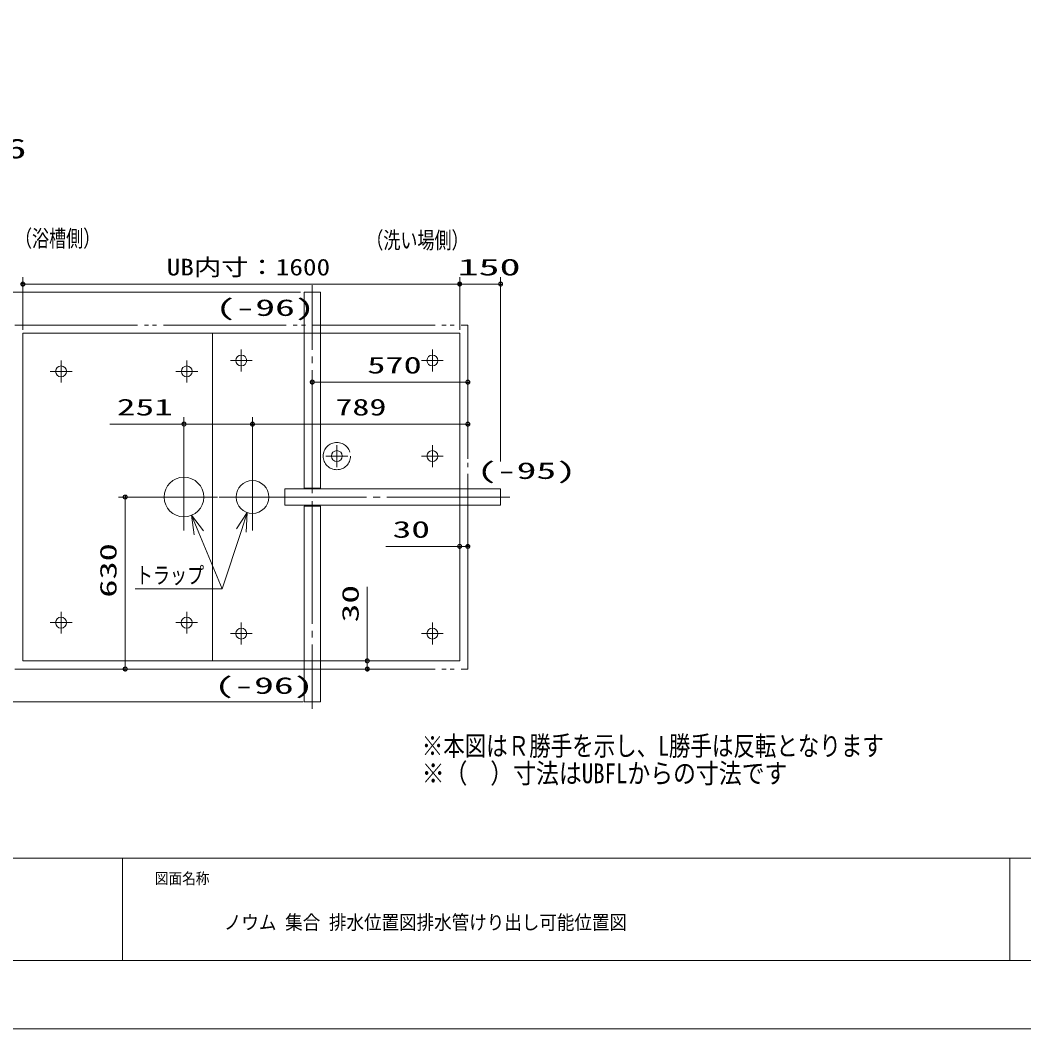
# Model space of a CAD drawing. Units: millimetres on the paper, scale 1:25. Extents: x -305 to 305, y -152 to 152.
# Drawn here: x -216 to -69, y -148.5 to -0.7 of the extents above; entities that cross this region are included whole.
import ezdxf
from ezdxf.enums import TextEntityAlignment as Align

# ---------------------------------------------------------------- set-up
doc = ezdxf.new("R2010")
doc.units = ezdxf.units.MM
for name, pattern in [('LONG_CHAIN', [21, 18, -1, 1, -1]), ('LONG_DASHED2', [13, 12, -1]), ('LONG_DOUBLE_CHAIN', [21.8, 18, -1, 0.6, -0.6, 0.6, -1])]:
    doc.linetypes.add(name, pattern=pattern)
for name, color, linetype, lineweight in [('0-1_TV', 7, 'Continuous', 9), ('0-2_0', 7, 'Continuous', 9), ('0-3_1図面枠', 7, 'Continuous', 9), ('0-4_図面枠', 3, 'Continuous', 9), ('0-5_DEFPOINTS', 7, 'Continuous', 9)]:
    doc.layers.add(name, color=color, linetype=linetype, lineweight=lineweight)
doc.styles.add('ＭＳ ゴシック', font='')
doc.styles.get('ＭＳ ゴシック').set_extended_font_data('MS Gothic')

# ---------------------------------------------------------------- blocks, each defined once
blk = doc.blocks.new('_DOTSMALL')
at = {"layer": '0-2_0'}
for p, q in [((0.0746, 0.1), (-0.0746, 0.1)), ((0.1223, -0.0248), (-0.1223, -0.0248))]:
    blk.add_line(p, q, dxfattribs=at)
for points in [[(0.125, 0), (0.124, 0.0157), (0.1211, 0.0311), (0.1162, 0.046), (0.1095, 0.0602), (0.1011, 0.0735), (0.0911, 0.0856), (0.0797, 0.0963), (0.067, 0.1055), (0.0532, 0.1131), (0.0386, 0.1189), (0.0234, 0.1228), (0.0078, 0.1248), (-0.0078, 0.1248), (-0.0234, 0.1228), (-0.0386, 0.1189), (-0.0532, 0.1131), (-0.067, 0.1055), (-0.0797, 0.0963), (-0.0911, 0.0856), (-0.1011, 0.0735), (-0.1095, 0.0602), (-0.1162, 0.046), (-0.1211, 0.0311), (-0.124, 0.0157), (-0.125, 0), (0, 0)], [(-0.125, 0), (-0.124, -0.0157), (-0.1211, -0.0311), (-0.1162, -0.046), (-0.1095, -0.0602), (-0.1011, -0.0735), (-0.0911, -0.0856), (-0.0797, -0.0963), (-0.067, -0.1055), (-0.0532, -0.1131), (-0.0386, -0.1189), (-0.0234, -0.1228), (-0.0078, -0.1248), (0.0078, -0.1248), (0.0234, -0.1228), (0.0386, -0.1189), (0.0532, -0.1131), (0.067, -0.1055), (0.0797, -0.0963), (0.0911, -0.0856), (0.1011, -0.0735), (0.1095, -0.0602), (0.1162, -0.046), (0.1211, -0.0311), (0.124, -0.0157), (0.125, 0), (0, 0)]]:
    blk.add_lwpolyline(points, close=True, dxfattribs=at)
blk = doc.blocks.new('_OPEN30')
at = {"layer": '0-2_0'}
blk.add_line((0, 0), (-1, 0), dxfattribs=at)
blk.add_lwpolyline([(-1, 0.2679), (0, 0), (-1, -0.2679)], dxfattribs=at)

msp = doc.modelspace()

# ---------------------------------------------------------------- linework, layer by layer
at = {"layer": '0-1_TV'}
for p, q in [((-215.612, -46.094), (-215.612, -38.394)), ((-151.612, -46.094), (-151.612, -38.394)), ((-145.612, -65.373), (-145.612, -38.394)), ((-215.612, -39.394), (-151.612, -39.394)), ((-151.612, -39.394), (-145.612, -39.394)), ((-174.912, -40.594), (-229.65, -40.594)), ((-172.012, -69.274), (-172.012, -40.594)), ((-215.612, -46.594), (-215.612, -94.594)), ((-215.612, -46.594), (-151.612, -46.594)), ((-187.812, -46.594), (-187.812, -94.594)), ((-151.612, -46.594), (-151.612, -94.594)), ((-150.412, -49.388), (-150.412, -54.754)), ((-173.212, -52.608), (-173.212, -54.754)), ((-150.412, -53.754), (-173.212, -53.754)), ((-192.012, -70.094), (-192.012, -58.909)), ((-181.972, -70.094), (-181.972, -58.909)), ((-150.412, -64.957), (-150.412, -58.909)), ((-192.012, -59.909), (-202.851, -59.909)), ((-192.012, -59.909), (-181.972, -59.909)), ((-189.692, -59.909), (-187.372, -59.909)), ((-181.972, -59.909), (-150.412, -59.909)), ((-145.612, -69.394), (-177.212, -69.394)), ((-177.212, -69.394), (-177.212, -71.794)), ((-174.412, -69.274), (-172.012, -69.274)), ((-192.512, -70.594), (-201.623, -70.594)), ((-200.623, -70.594), (-200.623, -95.794)), ((-174.412, -71.914), (-174.412, -100.594)), ((-174.412, -71.914), (-172.012, -71.914)), ((-172.012, -71.914), (-172.012, -100.594)), ((-186.397, -84.064), (-189.82, -75.823)), ((-151.612, -94.094), (-151.612, -76.821)), ((-150.412, -95.294), (-150.412, -76.821)), ((-151.612, -77.821), (-162.443, -77.821)), ((-151.612, -77.821), (-150.412, -77.821)), ((-165.149, -94.594), (-165.149, -83.763)), ((-216.312, -95.794), (-164.149, -95.794)), ((-215.612, -94.594), (-151.612, -94.594)), ((-215.112, -94.594), (-164.149, -94.594)), ((-202.339, -95.794), (-199.623, -95.794)), ((-165.149, -94.594), (-165.149, -95.794)), ((-174.569, -100.594), (-229.65, -100.594)), ((-174.412, -100.594), (-172.012, -100.594))]:
    msp.add_line(p, q, dxfattribs=at)
at = {"layer": '0-1_TV', "linetype": 'LONG_CHAIN'}
for p, q in [((-173.212, -70.006), (-173.212, -39.553)), ((-183.612, -48.994), (-183.612, -52.194)), ((-155.612, -48.994), (-155.612, -52.194)), ((-210.012, -50.594), (-210.012, -53.794)), ((-191.594, -50.594), (-191.594, -53.794)), ((-185.212, -50.594), (-182.012, -50.594)), ((-157.212, -50.594), (-154.012, -50.594)), ((-211.612, -52.194), (-208.412, -52.194)), ((-193.194, -52.194), (-189.994, -52.194)), ((-169.612, -62.994), (-169.612, -66.194)), ((-155.612, -62.994), (-155.612, -66.194)), ((-171.212, -64.594), (-168.012, -64.594)), ((-157.212, -64.594), (-154.012, -64.594)), ((-192.012, -65.694), (-192.012, -75.494)), ((-181.972, -65.694), (-181.972, -75.494)), ((-196.912, -70.594), (-187.112, -70.594)), ((-186.872, -70.594), (-177.072, -70.594)), ((-144.277, -70.594), (-177.212, -70.594)), ((-173.212, -71.182), (-173.212, -101.635)), ((-210.012, -87.394), (-210.012, -90.594)), ((-191.612, -87.394), (-191.612, -90.594)), ((-211.612, -88.994), (-208.412, -88.994)), ((-193.212, -88.994), (-190.012, -88.994)), ((-183.612, -88.994), (-183.612, -92.194)), ((-155.612, -88.994), (-155.612, -92.194)), ((-185.212, -90.594), (-182.012, -90.594)), ((-157.212, -90.594), (-154.012, -90.594))]:
    msp.add_line(p, q, dxfattribs=at)
at = {"layer": '0-1_TV', "linetype": 'LONG_DOUBLE_CHAIN'}
for p, q in [((-216.812, -45.394), (-150.412, -45.394)), ((-150.412, -45.394), (-150.412, -95.794)), ((-216.812, -95.794), (-150.412, -95.794))]:
    msp.add_line(p, q, dxfattribs=at)
at = {"layer": '0-1_TV'}
for points in [[(-174.412, -69.274), (-174.412, -40.594), (-172.012, -40.594)], [(-145.612, -69.394), (-145.612, -71.794), (-177.212, -71.794)], [(-199.164, -84.064), (-186.397, -84.064), (-183.593, -75.503)]]:
    msp.add_lwpolyline(points, dxfattribs=at)
for centre, radius in [((-183.612, -50.594), 0.8), ((-155.612, -50.594), 0.8), ((-210.012, -52.194), 0.8), ((-191.594, -52.194), 0.8), ((-169.612, -64.594), 0.8), ((-155.612, -64.594), 0.8), ((-192.012, -70.594), 2.9), ((-181.972, -70.594), 2.4), ((-210.012, -88.994), 0.8), ((-191.612, -88.994), 0.8), ((-183.612, -90.594), 0.8), ((-155.612, -90.594), 0.8)]:
    msp.add_circle(centre, radius, dxfattribs=at)
at = {"layer": '0-1_TV', "linetype": 'LONG_DASHED2'}
msp.add_circle((-169.612, -64.594), 2, dxfattribs=at)
at = {"layer": '0-2_0'}
for p, q in [((-201.017, -123.498), (-201.017, -138.498)), ((-201.017, -123.498), (-201.017, -138.498)), ((-71.017, -123.498), (-71.017, -138.498))]:
    msp.add_line(p, q, dxfattribs=at)
at = {"layer": '0-4_図面枠'}
msp.add_line((-291.017, -123.498), (108.983, -123.498), dxfattribs=at)
msp.add_lwpolyline([(-291.017, -138.498), (108.983, -138.498), (108.983, 138.502), (-291.017, 138.502)], close=True, dxfattribs=at)
at = {"layer": '0-5_DEFPOINTS'}
msp.add_line((118.983, -148.498), (-301.017, -148.498), dxfattribs=at)

# ---------------------------------------------------------------- block references
at = {"layer": '0-1_TV'}
for name, p, xscale, yscale, rotation in [('_DOTSMALL', (-215.612, -39.394), 2.32, 2.32, 180), ('_DOTSMALL', (-151.612, -39.394), 2.32, 2.32, 180), ('_DOTSMALL', (-173.212, -53.754), 2.32, 2.32, 180), ('_DOTSMALL', (-192.012, -59.909), 2.32, 2.32, 180), ('_DOTSMALL', (-181.972, -59.909), 2.32, 2.32, 180), ('_DOTSMALL', (-200.623, -70.594), 2.32, 2.32, 90), ('_OPEN30', (-190.883, -73.265), 2.77, 2.77, 112.56048), ('_OPEN30', (-182.73, -72.871), 2.77, 2.77, 71.86284), ('_DOTSMALL', (-150.412, -77.821), 2.32, 2.32, 180), ('_DOTSMALL', (-165.149, -94.594), 2.32, 2.32, 270), ('_DOTSMALL', (-200.623, -95.794), 2.32, 2.32, 270), ('_DOTSMALL', (-165.149, -95.794), 2.32, 2.32, 90)]:
    msp.add_blockref(name, p, dxfattribs=dict(at, xscale=xscale, yscale=yscale, rotation=rotation))
at = {"layer": '0-1_TV', "xscale": 2.32, "yscale": 2.32}
for p in [(-151.612, -39.394), (-145.612, -39.394), (-150.412, -53.754), (-181.972, -59.909), (-150.412, -59.909), (-151.612, -77.821)]:
    msp.add_blockref('_DOTSMALL', p, dxfattribs=at)

# ---------------------------------------------------------------- texts
at = {"layer": '0-1_TV', "style": 'ＭＳ ゴシック'}
for s, height, width, p in [('1216', 2.886, 1.65, (-228.04, -21.851)), ('（浴槽側）', 2.441, 0.75, (-216.762, -34.663)), ('（洗い場側）', 2.441, 0.75, (-165.291, -34.92)), ('UB内寸：1600', 2.441, 1.2, (-194.534, -38.864)), ('150', 2.441, 1.85, (-151.914, -38.864)), ('(-96)', 2.441, 1.75, (-187.375, -44.795)), ('570', 2.441, 1.6, (-165.146, -53.224)), ('251', 2.441, 1.65, (-201.851, -59.379)), ('789', 2.444, 1.5, (-169.826, -59.379)), ('(-95)', 2.441, 1.75, (-149.088, -68.675)), ('30', 2.441, 1.65, (-161.443, -77.291)), ('トラップ', 2.441, 0.75, (-199.056, -84.015)), ('(-96)', 2.441, 1.75, (-187.552, -100.158)), ('※本図はＲ勝手を示し、L勝手は反転となります', 2.886, 0.8, (-157.174, -109.36)), ('※（\u3000）寸法はUBFLからの寸法です', 2.889, 0.85, (-157.175, -113.38))]:
    msp.add_text(s, height=height, dxfattribs=dict(at, width=width)).set_placement(p, align=Align.BOTTOM_LEFT)
for s, width, p in [('630', 1.6, (-201.153, -85.328)), ('30', 1.65, (-165.679, -88.954))]:
    msp.add_text(s, height=2.441, rotation=90, dxfattribs=dict(at, width=width)).set_placement(p, align=Align.BOTTOM_LEFT)
at = {"layer": '0-3_1図面枠', "style": 'ＭＳ ゴシック', "width": 0.9}
for s, height, p in [('図面名称', 1.628, (-196.268, -127.769)), ('ノウム 集合 排水位置図排水管けり出し可能位置図', 2.092, (-186.165, -134.577))]:
    msp.add_text(s, height=height, dxfattribs=at).set_placement(p, align=Align.BOTTOM_LEFT)

doc.saveas('drawing.dxf')
